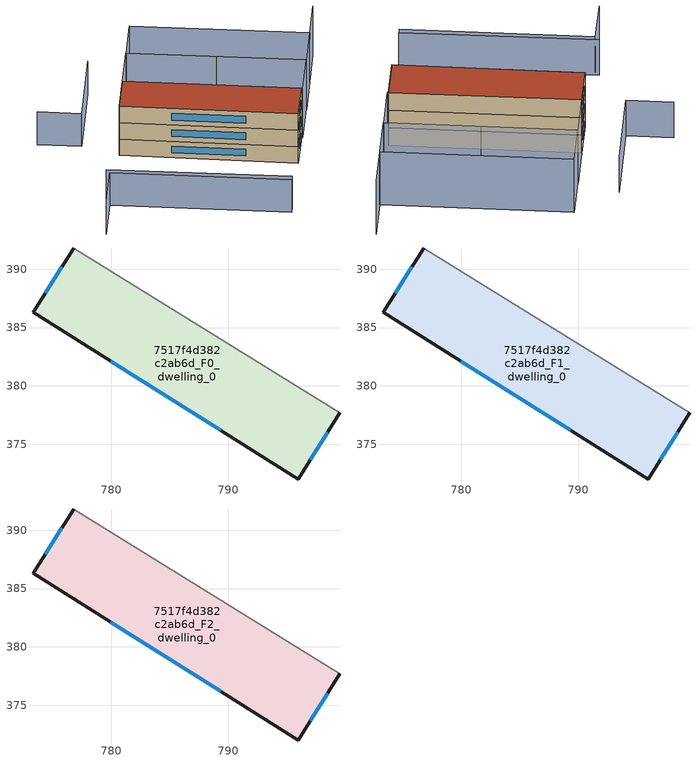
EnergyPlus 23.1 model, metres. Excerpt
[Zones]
7517f4d382c2ab6d_F0_dwelling_0
 floor ground (EU_floor_Construction): 799.59,377.69 796.02,372.02 773.29,386.32 776.77,391.82 z0
 wall outside (EU_wall_Construction): 776.77,391.82 773.29,386.32 796.02,372.02 799.59,377.69 z0:3
 wall adiabatic (EU_wall_Construction): 799.59,377.69 776.77,391.82 z0:3
 window (EU_Window_Construction): 779.94,382.13 789.37,376.2 / 775.75,390.21 774.3,387.93 / 797.06,373.68 798.54,376.03 z0.88:2.12
7517f4d382c2ab6d_F1_dwelling_0
 floor to 7517f4d382c2ab6d_F0_dwelling_0 (EU_floor_Construction): 799.59,377.69 796.02,372.02 773.28,386.32 776.77,391.82 z3
 wall outside (EU_wall_Construction): 776.77,391.82 773.29,386.32 796.02,372.02 799.59,377.69 z3:6
 wall adiabatic (EU_wall_Construction): 799.59,377.69 776.77,391.82 z3:6
 window (EU_Window_Construction): 779.94,382.13 789.37,376.2 / 775.75,390.21 774.3,387.93 / 797.06,373.68 798.54,376.03 z3.88:5.12
7517f4d382c2ab6d_F2_dwelling_0
 floor to 7517f4d382c2ab6d_F1_dwelling_0 (EU_floor_Construction): 799.59,377.69 796.02,372.02 773.28,386.32 776.77,391.82 z6
 wall outside (EU_wall_Construction): 776.77,391.82 773.29,386.32 796.02,372.02 799.59,377.69 z6:9
 wall adiabatic (EU_wall_Construction): 799.59,377.69 776.77,391.82 z6:9
 window (EU_Window_Construction): 779.94,382.13 789.37,376.2 / 775.75,390.21 774.3,387.93 / 797.06,373.68 798.54,376.03 z6.88:8.12
 roof outside (EU_roof_Construction): 796.02,372.02 799.59,377.69 776.77,391.82 773.29,386.32 z9
shading: 762.04,369.22 765.95,375.54 / 765.95,375.54 789.15,361.17 / 765.84,376.44 789.59,361.87 / 776.61,402.59 769.43,391 / 769.43,391 763.77,394.51 z0:6; 811.04,395.69 807.35,389.73 / 807.35,389.73 784.44,403.92 / 780.62,398.04 803.58,383.82 / 803.58,383.82 799.72,377.6 / 799.72,377.6 776.77,391.82 / 776.77,391.82 780.62,398.04 / 803.65,383.77 780.68,398 / 780.68,398 784.37,403.96 / 784.37,403.96 807.34,389.73 / 807.34,389.73 803.65,383.77 z0:9
[Building]
EU S2 Campaign: North Axis=0; Terrain=City; Solar Distribution=FullExterior
[Site:Location]
Montreal-Trudeau.Intl.AP: Latitude=45.4667; Longitude=-73.75; Time Zone=-5; Elevation=36
[SizingPeriod:WeatherFileDays]
AnnualSizingPeriod: Begin Month=1; Begin Day of Month=1; End Month=12; End Day of Month=31; Day of Week for Start Day=Monday; Use Weather File Daylight Saving Period=No; Use Weather File Rain and Snow Indicators=No
[MATERIAL]
EU_InternalMass_Material: Roughness=MediumRough; Thickness=0.1; Conductivity=1; Density=1800; Specific Heat=900; Thermal Absorptance=0.9; Solar Absorptance=0.7; Visible Absorptance=0.7
[MATERIAL:NOMASS] Roughness=MediumRough; Thermal Absorptance=0.9; Solar Absorptance=0.7; Visible Absorptance=0.7
Name | Thermal Resistance
EU_wall_NoMass | 1.49909
EU_roof_NoMass | 2.72548
EU_floor_NoMass | 1.36485
[WINDOWMATERIAL:SIMPLEGLAZINGSYSTEM]
EU_Window_SimpleGlazing: UFactor=3.92339; Solar Heat Gain Coefficient=0.8; Visible Transmittance=0.8
[CONSTRUCTION]
EU_wall_Construction: EU_wall_NoMass
EU_roof_Construction: EU_roof_NoMass
EU_floor_Construction: EU_floor_NoMass
EU_Window_Construction: EU_Window_SimpleGlazing
EU_InternalMass_Construction: EU_InternalMass_Material
[ZONE] Type=1; Multiplier=1; Ceiling Height=autocalculate; Floor Area=autocalculate; Part of Total Floor Area=Yes
Name | Volume
7517f4d382c2ab6d_F0_dwelling_0 | 532.134
7517f4d382c2ab6d_F1_dwelling_0; 7517f4d382c2ab6d_F2_dwelling_0 | 532.133
[INTERNALMASS] Construction=EU_InternalMass_Construction; Surface Area=177.378
Name | Zone or ZoneList
7517f4d382c2ab6d_F0_dwelling_0_EU_InternalMass | 7517f4d382c2ab6d_F0_dwelling_0
7517f4d382c2ab6d_F1_dwelling_0_EU_InternalMass | 7517f4d382c2ab6d_F1_dwelling_0
7517f4d382c2ab6d_F2_dwelling_0_EU_InternalMass | 7517f4d382c2ab6d_F2_dwelling_0
[OTHEREQUIPMENT] Fuel Type=Electricity; Design Level Calculation Method=Watts/Area; Power per Zone Floor Area=1; Fraction Latent=0; Fraction Radiant=0; Fraction Lost=0; Carbon Dioxide Generation Rate=0; EndUse Subcategory=EU_Step8_InternalGains
Name | Zone or ZoneList or Space or SpaceList | Schedule
EU_Step8_InternalGain_7517f4d382c2ab6d_F0_dwelling_0_f000 | 7517f4d382c2ab6d_F0_dwelling_0 | EU_Step8_GainSchedule_7517f4d382c2ab6d_F0_dwelling_0_f000
EU_Step8_InternalGain_7517f4d382c2ab6d_F1_dwelling_0_f000 | 7517f4d382c2ab6d_F1_dwelling_0 | EU_Step8_GainSchedule_7517f4d382c2ab6d_F1_dwelling_0_f000
EU_Step8_InternalGain_7517f4d382c2ab6d_F2_dwelling_0_f000 | 7517f4d382c2ab6d_F2_dwelling_0 | EU_Step8_GainSchedule_7517f4d382c2ab6d_F2_dwelling_0_f000
[ZONEVENTILATION:DESIGNFLOWRATE] Schedule=EU_AlwaysOn; Design Flow Rate Calculation Method=AirChanges/Hour; Air Changes per Hour=0.704319; Ventilation Type=Natural; Fan Pressure Rise=0; Fan Total Efficiency=1; Constant Term Coefficient=1; Temperature Term Coefficient=0; Velocity Term Coefficient=0; Velocity Squared Term Coefficient=0; Minimum Indoor Temperature=-100; Maximum Indoor Temperature=100; Delta Temperature=-100; Minimum Outdoor Temperature=-100; Maximum Outdoor Temperature=100; Maximum Wind Speed=40
Name | Zone or ZoneList or Space or SpaceList
EU_ConstantAir_7517f4d382c2ab6d_F0_dwelling_0 | 7517f4d382c2ab6d_F0_dwelling_0
EU_ConstantAir_7517f4d382c2ab6d_F1_dwelling_0 | 7517f4d382c2ab6d_F1_dwelling_0
EU_ConstantAir_7517f4d382c2ab6d_F2_dwelling_0 | 7517f4d382c2ab6d_F2_dwelling_0
[HVACTEMPLATE:THERMOSTAT] Constant Heating Setpoint=20; Constant Cooling Setpoint=50
EU_HeatOnly_7517f4d382c2ab6d_F0_dwelling_0; EU_HeatOnly_7517f4d382c2ab6d_F1_dwelling_0; EU_HeatOnly_7517f4d382c2ab6d_F2_dwelling_0
[HVACTEMPLATE:ZONE:IDEALLOADSAIRSYSTEM] System Availability Schedule=EU_AlwaysOn; Maximum Heating Supply Air Temperature=50; Minimum Cooling Supply Air Temperature=13; Maximum Heating Supply Air Humidity Ratio=0.0156; Minimum Cooling Supply Air Humidity Ratio=0.0077; Heating Limit=NoLimit; Cooling Limit=NoLimit; Heating Availability Schedule=EU_AlwaysOn; Cooling Availability Schedule=EU_CoolingOff; Dehumidification Control Type=ConstantSensibleHeatRatio; Cooling Sensible Heat Ratio=0.7; Dehumidification Setpoint=60; Humidification Control Type=None; Humidification Setpoint=30; Outdoor Air Method=None; Outdoor Air Flow Rate per Person=0.00944; Outdoor Air Flow Rate per Zone Floor Area=0; Outdoor Air Flow Rate per Zone=0; Demand Controlled Ventilation Type=None; Outdoor Air Economizer Type=NoEconomizer; Heat Recovery Type=None; Sensible Heat Recovery Effectiveness=0.7; Latent Heat Recovery Effectiveness=0.65
Name | Template Thermostat
7517f4d382c2ab6d_F0_dwelling_0 | EU_HeatOnly_7517f4d382c2ab6d_F0_dwelling_0
7517f4d382c2ab6d_F1_dwelling_0 | EU_HeatOnly_7517f4d382c2ab6d_F1_dwelling_0
7517f4d382c2ab6d_F2_dwelling_0 | EU_HeatOnly_7517f4d382c2ab6d_F2_dwelling_0
[SIZING:ZONE] Zone Cooling Design Supply Air Temperature Input Method=SupplyAirTemperature; Zone Cooling Design Supply Air Temperature=13; Zone Heating Design Supply Air Temperature Input Method=SupplyAirTemperature; Zone Heating Design Supply Air Temperature=50; Zone Cooling Design Supply Air Humidity Ratio=0.008; Zone Heating Design Supply Air Humidity Ratio=0.008; Cooling Design Air Flow Method=DesignDay; Cooling Design Air Flow Rate=0; Cooling Minimum Air Flow per Zone Floor Area=0.000762; Cooling Minimum Air Flow=0; Cooling Minimum Air Flow Fraction=0.2; Heating Design Air Flow Method=DesignDay; Heating Design Air Flow Rate=0; Heating Maximum Air Flow per Zone Floor Area=0.002032; Heating Maximum Air Flow=0.141576; Heating Maximum Air Flow Fraction=0.3; Account for Dedicated Outdoor Air System=No; Dedicated Outdoor Air System Control Strategy=NeutralSupplyAir; Dedicated Outdoor Air Low Setpoint Temperature for Design=autosize; Dedicated Outdoor Air High Setpoint Temperature for Design=autosize; Zone Load Sizing Method=Sensible Load Only No Latent Load; Zone Latent Cooling Design Supply Air Humidity Ratio Input Method=HumidityRatioDifference; Zone Cooling Design Supply Air Humidity Ratio Difference=0.005; Zone Latent Heating Design Supply Air Humidity Ratio Input Method=HumidityRatioDifference; Zone Humidification Design Supply Air Humidity Ratio Difference=0.005
7517f4d382c2ab6d_F0_dwelling_0; 7517f4d382c2ab6d_F1_dwelling_0; 7517f4d382c2ab6d_F2_dwelling_0
[SCHEDULE:CONSTANT]
Name | Hourly Value
EU_AlwaysOn | 1
EU_CoolingOff | 0
[SCHEDULE:FILE] Column Number=1; Rows to Skip at Top=0; Number of Hours of Data=8760; Column Separator=Comma; Interpolate to Timestep=No; Minutes per Item=60; Adjust Schedule for Daylight Savings=Yes
Name | File
EU_Step8_GainSchedule_7517f4d382c2ab6d_F0_dwelling_0_f000 | ../../schedules/7517f4d382c2ab6d/7517f4d382c2ab6d_F0_dwelling_0_f000_gain.csv
EU_Step8_GainSchedule_7517f4d382c2ab6d_F1_dwelling_0_f000 | ../../schedules/7517f4d382c2ab6d/7517f4d382c2ab6d_F1_dwelling_0_f000_gain.csv
EU_Step8_GainSchedule_7517f4d382c2ab6d_F2_dwelling_0_f000 | ../../schedules/7517f4d382c2ab6d/7517f4d382c2ab6d_F2_dwelling_0_f000_gain.csv
